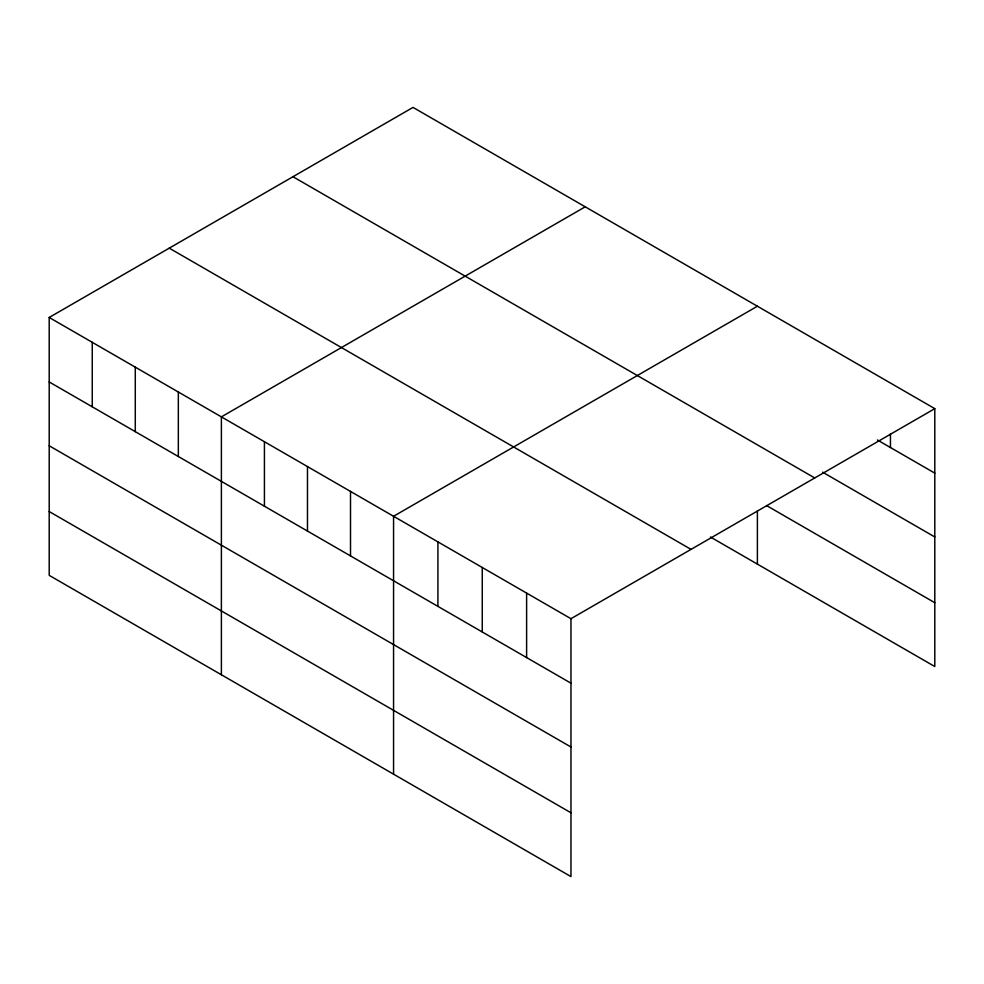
<?xml version="1.0" encoding="UTF-8"?>
<svg xmlns="http://www.w3.org/2000/svg" width="984" height="984" viewBox="0 0 984 984"><rect width="100%" height="100%" fill="white"/><g stroke="black" fill="none" stroke-linecap="round" stroke-linejoin="round"><path stroke-width="1.48" d="M49.2 317.463L570.966 618.702L570.966 876.596L49.2 575.357L49.2 317.463L413.034 107.404L934.8 408.643L934.8 666.537L710.436 537.006M585.222 206.812L221.388 416.872L221.388 674.766M757.397 306.221L393.563 516.28L393.563 774.174M570.966 618.702L934.8 408.643M877.408 439.996L934.8 473.132M822.624 472.185L934.8 536.957M292.974 176.726L814.74 477.966M766.536 505.555L934.8 602.712M169.26 248.153L691.026 549.38M49.2 381.952L570.966 683.191M49.2 445.777L570.966 747.004M49.2 511.532L570.966 812.772M890.446 433.698L890.446 447.523M757.397 510.93L757.397 564.115M526.612 593.094L526.612 657.583M482.258 567.497L482.258 631.974M437.917 541.889L437.917 606.365M350.513 491.434L350.513 555.911M307.475 466.576L307.475 531.065M264.425 441.73L264.425 506.207M178.338 392.026L178.338 456.502M135.288 367.167L135.288 431.656M92.25 342.321L92.25 406.798"/></g></svg>
